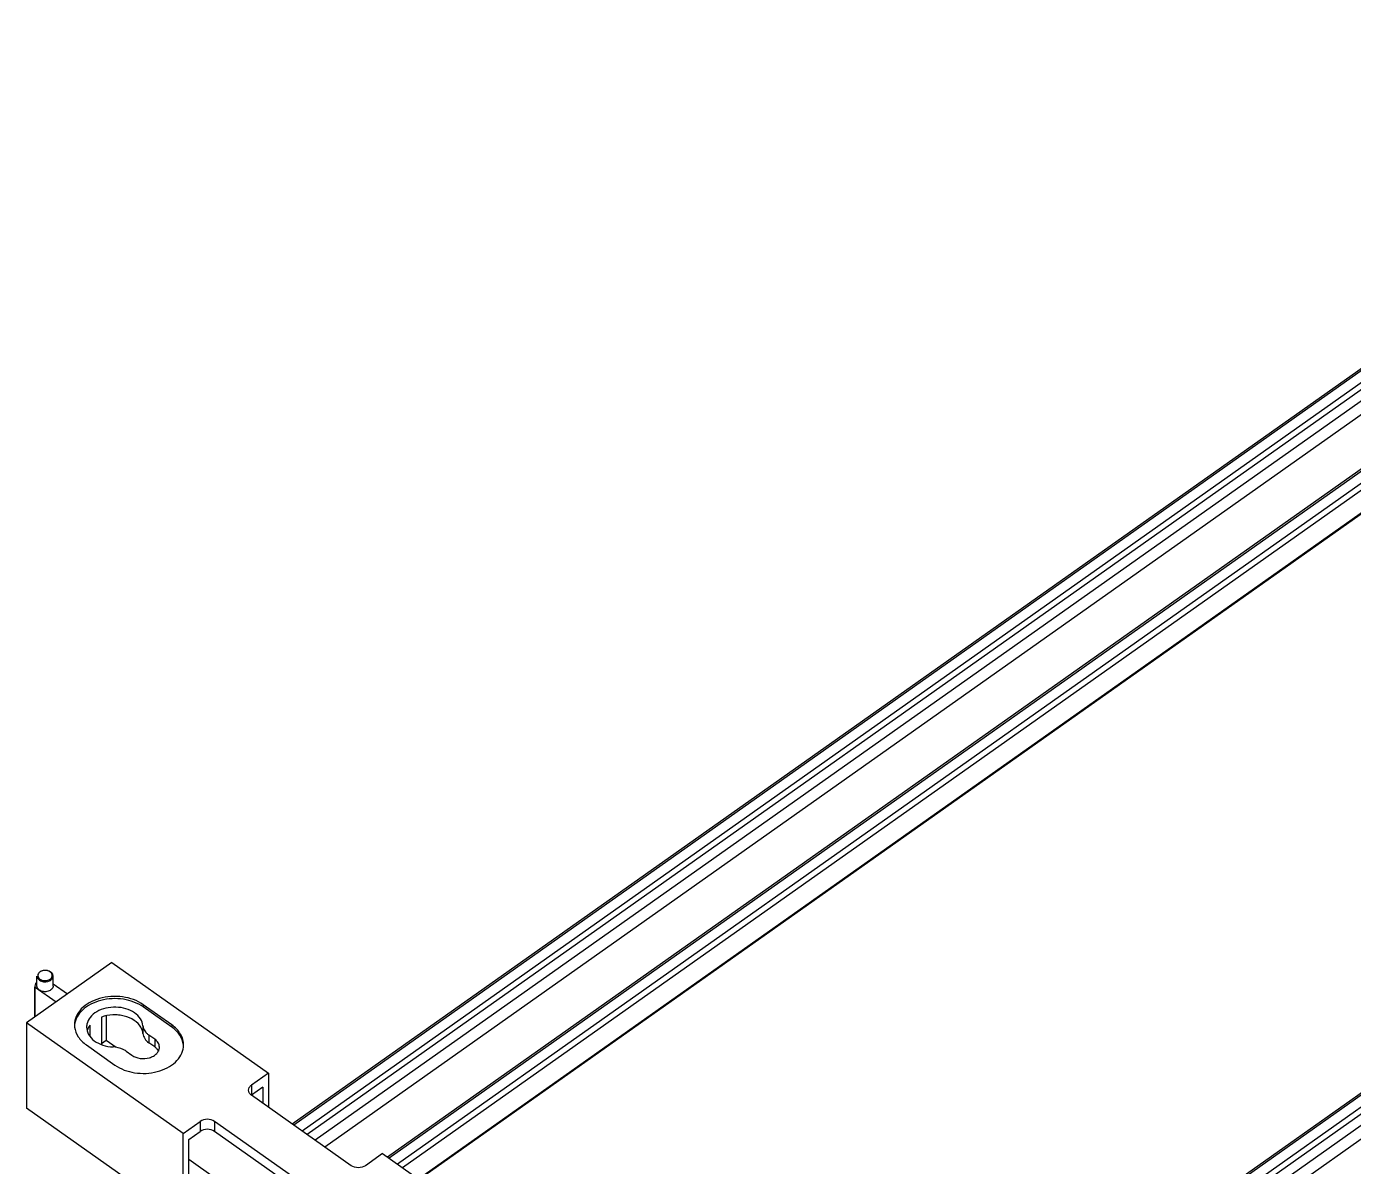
# Model space of a CAD drawing. Header units: millimetres. Extents: x 562 to 17351, y 2396 to 6995.
# Drawn here: x 8655 to 8984.5, y 3137.6 to 3420.8 of the extents above; entities that cross this region are included whole.
import ezdxf

# ---------------------------------------------------------------- set-up
doc = ezdxf.new("R2010")
doc.units = ezdxf.units.MM
doc.layers.add('02___PRT_ALL_AXES', color=7, linetype='Continuous')

msp = doc.modelspace()

# ---------------------------------------------------------------- linework, layer by layer
at = {"color": 7, "linetype": 'Continuous'}
for p, q in [((9106.6152, 3420.8499), (8720.968, 3148.1562)), ((9110.0209, 3418.0334), (8724.6625, 3145.5438)), ((9110.0209, 3415.205), (8726.6625, 3144.1296)), ((9107.5345, 3410.0326), (8729.0767, 3142.4225)), ((9123.1024, 3407.5082), (8744.6561, 3139.9062)), ((9123.1024, 3402.2834), (8748.3505, 3137.2938)), ((9123.1024, 3396.6266), (8752.3505, 3134.4654)), ((9123.1024, 3396.4018), (8752.5095, 3134.353)), ((9233.8944, 3330.8499), (8848.2472, 3058.1562)), ((9237.3002, 3328.0334), (8851.9417, 3055.5438)), ((9237.3002, 3325.205), (8853.9417, 3054.1296)), ((9234.8137, 3320.0326), (8856.3559, 3052.4225)), ((8676.2109, 3188.3042), (8715.1018, 3160.8042)), ((8657.0939, 3174.7865), (8657.0939, 3182.1879)), ((8683.9891, 3177.8042), (8683.9891, 3177.2385)), ((8691.0602, 3172.8042), (8683.9891, 3177.8042)), ((8691.0602, 3172.2385), (8683.9891, 3177.2385)), ((8654.9977, 3173.3042), (8654.9977, 3152.091)), ((8693.8886, 3145.8042), (8654.9977, 3173.3042)), ((8673.5888, 3174.6835), (8673.5888, 3167.9326)), ((8674.7967, 3175.0152), (8674.7967, 3168.9194)), ((8670.7604, 3169.9471), (8670.7604, 3172.6835)), ((8683.9043, 3172.5485), (8683.9043, 3170.6393)), ((8685.359, 3170.2699), (8685.359, 3168.3607)), ((8686.8175, 3169.2385), (8685.359, 3170.2699)), ((8691.0602, 3172.8042), (8691.0602, 3172.2385)), ((8669.847, 3167.8042), (8676.918, 3162.8042)), ((8674.7967, 3168.9194), (8673.5888, 3168.0653)), ((8677.2276, 3167.2006), (8674.7967, 3168.9194)), ((8686.8175, 3167.3294), (8685.359, 3168.3607)), ((8686.8175, 3169.2385), (8686.8175, 3167.3294)), ((8679.7021, 3166.2699), (8681.1607, 3165.2385)), ((8715.1018, 3160.8042), (8710.8592, 3157.8042)), ((8715.1018, 3160.8042), (8715.1018, 3152.3042)), ((8710.8592, 3157.8042), (8710.8592, 3155.3294)), ((8713.6876, 3157.3294), (8710.8592, 3155.3294)), ((8713.6876, 3157.3294), (8713.6876, 3153.3042)), ((8735.6079, 3137.8042), (8710.8592, 3155.3042)), ((8690.7652, 3126.7996), (8654.9977, 3152.091)), ((8693.8886, 3145.8042), (8698.1312, 3148.8042)), ((8698.1312, 3148.8042), (8698.1312, 3146.3294)), ((8701.6668, 3148.8042), (8701.6668, 3146.3294)), ((8726.4155, 3131.3042), (8701.6668, 3148.8042)), ((8693.8886, 3129.0082), (8693.8886, 3145.8042)), ((8695.3028, 3144.3294), (8698.1312, 3146.3294)), ((8695.3028, 3130.0082), (8695.3028, 3144.3294)), ((8726.4155, 3128.8294), (8701.6668, 3146.3294)), ((8743.3861, 3140.8042), (8739.1434, 3137.8042)), ((8743.3861, 3140.8042), (8842.381, 3070.8042)), ((8695.3028, 3139.4194), (8701.9576, 3134.7138))]:
    msp.add_line(p, q, dxfattribs=at)
for centre, radius, start, end in [((8659.534, 3184.0829), 2.2374, 105.30595, 107.916352), ((8659.5945, 3183.7948), 2.5322, 88.187048, 94.733288), ((8659.6385, 3184.0329), 2.2897, 73.648617, 76.644736), ((8671.924, 3172.8039), 5.0059, 179.99627, 186.345936), ((8673.4401, 3172.2382), 3.522, 171.719818, 179.994944), ((8673.4834, 3172.2316), 3.5658, 168.383303, 171.714182), ((8673.652, 3170.2821), 3.7393, 160.488768, 164.512939), ((8673.8611, 3170.2044), 3.9623, 153.069101, 160.439786), ((8687.2716, 3173.2131), 3.4953, 218.371804, 220.596356), ((8685.3743, 3165.0415), 2.6867, 35.824794, 38.314208), ((8688.9608, 3167.8057), 5.0283, 353.603226, 359.983329)]:
    msp.add_arc(centre, radius, start, end, dxfattribs=at)
for points, knots in [([(8657.594, 3184.9128), (8657.5939, 3184.7254), (8657.7151, 3184.3232), (8658.0079, 3184.0343), (8658.1797, 3183.9128)], [0, 0, 0, 0, 0.47100564, 1, 1, 1, 1]), ([(8657.931, 3185.5415), (8657.8458, 3185.3959), (8657.7422, 3185.0542), (8657.8456, 3184.7124), (8657.9311, 3184.5669)], [0, 0, 0, 0, 0.49999882, 1, 1, 1, 1]), ([(8658.8457, 3186.2118), (8658.7458, 3186.1795), (8658.392, 3186.0378), (8658.0712, 3185.7808), (8657.931, 3185.5415)], [0, 0, 0, 0, 0.27463203, 1, 1, 1, 1]), ([(8657.9311, 3184.5669), (8657.954, 3184.5278), (8658.0605, 3184.3699), (8658.2029, 3184.2378), (8658.3211, 3184.1542)], [0, 0, 0, 0, 0.23862245, 1, 1, 1, 1]), ([(8658.1797, 3183.9128), (8658.3525, 3183.7906), (8659.1495, 3183.4077), (8660.1447, 3183.4591), (8660.741, 3183.7543)], [0, 0, 0, 0, 0.2413032, 1, 1, 1, 1]), ([(8658.3211, 3184.1542), (8658.5893, 3183.9646), (8659.2568, 3183.7336), (8660.2618, 3183.803), (8661.1144, 3184.2309), (8661.3938, 3184.7978), (8661.3939, 3185.0542)], [0, 0, 0, 0, 0.26410397, 0.54347291, 0.7937769, 1, 1, 1, 1]), ([(8660.8667, 3185.9542), (8660.8246, 3185.984), (8660.6425, 3186.1001), (8660.4406, 3186.1838), (8660.2832, 3186.23)], [0, 0, 0, 0, 0.23917986, 1, 1, 1, 1]), ([(8661.0081, 3185.9128), (8660.9666, 3185.9422), (8660.7884, 3186.0572), (8660.5925, 3186.1439), (8660.4396, 3186.1944)], [0, 0, 0, 0, 0.24020887, 1, 1, 1, 1]), ([(8660.741, 3183.7543), (8660.9815, 3183.8734), (8661.402, 3184.1793), (8661.5937, 3184.6825), (8661.5939, 3184.9128)], [0, 0, 0, 0, 0.53816815, 1, 1, 1, 1]), ([(8661.2568, 3185.5415), (8661.2338, 3185.5806), (8661.1273, 3185.7385), (8660.9849, 3185.8707), (8660.8667, 3185.9542)], [0, 0, 0, 0, 0.23862245, 1, 1, 1, 1]), ([(8661.4064, 3185.5107), (8661.3814, 3185.5485), (8661.2686, 3185.7008), (8661.1256, 3185.8297), (8661.0081, 3185.9128)], [0, 0, 0, 0, 0.23964658, 1, 1, 1, 1]), ([(8661.3939, 3185.0542), (8661.394, 3185.1801), (8661.3563, 3185.3522), (8661.2791, 3185.5036), (8661.2568, 3185.5415)], [0, 0, 0, 0, 0.74099164, 1, 1, 1, 1]), ([(8661.5939, 3184.9128), (8661.5939, 3185.0684), (8661.5414, 3185.2822), (8661.4367, 3185.4649), (8661.4064, 3185.5107)], [0, 0, 0, 0, 0.73919897, 1, 1, 1, 1]), ([(8683.9891, 3177.8042), (8682.4994, 3178.8576), (8678.8006, 3180.1378), (8674.0144, 3179.8214), (8670.5877, 3178.4085), (8668.5702, 3176.8807), (8667.2385, 3174.9686), (8666.9182, 3173.5033), (8666.9181, 3172.8042)], [0, 0, 0, 0, 0.26248769, 0.54023248, 0.67133356, 0.79120024, 0.89942426, 1, 1, 1, 1]), ([(8683.9891, 3177.2385), (8682.5506, 3178.2557), (8678.9914, 3179.5228), (8674.3561, 3179.3044), (8670.9745, 3178.0424), (8668.9228, 3176.6425), (8667.483, 3174.8666), (8667.0238, 3173.4699), (8666.9485, 3172.7893)], [0, 0, 0, 0, 0.26016269, 0.53641673, 0.66796911, 0.78913787, 0.89888246, 1, 1, 1, 1]), ([(8683.9043, 3172.5485), (8683.8495, 3173.1656), (8683.3633, 3174.4537), (8681.8068, 3175.9312), (8679.6678, 3176.9077), (8677.1998, 3177.2914), (8674.6982, 3177.0464), (8672.4622, 3176.1948), (8670.7559, 3174.822), (8670.1179, 3173.5689), (8669.9907, 3172.9496)], [0, 0, 0, 0, 0.10448572, 0.22158082, 0.35352035, 0.49528837, 0.63811329, 0.77285649, 0.89336768, 1, 1, 1, 1]), ([(8683.3999, 3172.1982), (8683.0059, 3172.8815), (8681.7476, 3174.1117), (8679.7029, 3174.9547), (8677.8503, 3175.2712), (8675.9226, 3175.3108), (8674.479, 3175.0238), (8673.5888, 3174.6835)], [0, 0, 0, 0, 0.2181887, 0.46787507, 0.60120681, 0.73639884, 1, 1, 1, 1]), ([(8666.9488, 3172.2506), (8667.0432, 3171.401), (8667.728, 3169.6417), (8669.0673, 3168.3555), (8669.847, 3167.8042)], [0, 0, 0, 0, 0.47235674, 1, 1, 1, 1]), ([(8669.9181, 3172.2385), (8669.9182, 3171.6094), (8670.3064, 3170.2629), (8671.8163, 3168.6836), (8673.9642, 3167.6254), (8675.6195, 3167.3367), (8676.4797, 3167.2985)], [0, 0, 0, 0, 0.21062323, 0.44549479, 0.71176029, 1, 1, 1, 1]), ([(8683.9043, 3170.6393), (8683.8924, 3170.7731), (8683.8126, 3171.3167), (8683.6069, 3171.8393), (8683.3999, 3172.1982)], [0, 0, 0, 0, 0.24485025, 1, 1, 1, 1]), ([(8683.9043, 3172.5485), (8683.916, 3172.4164), (8684.0075, 3171.8744), (8684.2734, 3171.369), (8684.5312, 3171.0433)], [0, 0, 0, 0, 0.24197514, 1, 1, 1, 1]), ([(8683.9043, 3170.6393), (8683.9428, 3170.2053), (8684.2789, 3169.3007), (8684.9611, 3168.642), (8685.359, 3168.3607)], [0, 0, 0, 0, 0.4720715, 1, 1, 1, 1]), ([(8684.6175, 3170.9386), (8684.6701, 3170.8772), (8684.8956, 3170.6315), (8685.1528, 3170.4157), (8685.359, 3170.2699)], [0, 0, 0, 0, 0.24254584, 1, 1, 1, 1]), ([(8693.9891, 3167.8042), (8693.9891, 3168.2685), (8693.8538, 3169.2189), (8693.0477, 3171.0667), (8691.9192, 3172.1968), (8691.0602, 3172.8042)], [0, 0, 0, 0, 0.23243845, 0.47327434, 1, 1, 1, 1]), ([(8693.9586, 3167.7893), (8693.8645, 3168.6393), (8693.1804, 3170.4), (8691.8403, 3171.6869), (8691.0602, 3172.2385)], [0, 0, 0, 0, 0.47233338, 1, 1, 1, 1]), ([(8679.7021, 3166.2699), (8679.4832, 3166.4247), (8678.4986, 3166.9993), (8677.347, 3167.26), (8676.4797, 3167.2985)], [0, 0, 0, 0, 0.23592164, 1, 1, 1, 1]), ([(8676.918, 3162.8042), (8678.3558, 3161.7876), (8681.913, 3160.5208), (8686.5461, 3160.7377), (8689.927, 3161.9975), (8691.9791, 3163.3956), (8693.4203, 3165.1695), (8693.8815, 3166.5652), (8693.9578, 3167.2455)], [0, 0, 0, 0, 0.26012748, 0.53635848, 0.66791721, 0.78910478, 0.89887177, 1, 1, 1, 1]), ([(8681.1607, 3165.2385), (8681.7566, 3164.8172), (8683.2361, 3164.305), (8685.1506, 3164.4317), (8686.5212, 3164.9969), (8687.3282, 3165.608), (8687.8609, 3166.3728), (8687.989, 3166.9589), (8687.989, 3167.2385)], [0, 0, 0, 0, 0.26249798, 0.54023636, 0.67133521, 0.79120057, 0.89942289, 1, 1, 1, 1]), ([(8687.989, 3167.2385), (8687.989, 3167.6133), (8687.747, 3168.4177), (8687.1612, 3168.9955), (8686.8175, 3169.2385)], [0, 0, 0, 0, 0.47100309, 1, 1, 1, 1]), ([(8686.8175, 3167.3294), (8686.8818, 3167.2839), (8687.1242, 3167.1004), (8687.3426, 3166.8841), (8687.4823, 3166.7072)], [0, 0, 0, 0, 0.25879886, 1, 1, 1, 1]), ([(8710.1271, 3156.5542), (8710.1271, 3156.7884), (8710.2783, 3157.2912), (8710.6444, 3157.6524), (8710.8592, 3157.8042)], [0, 0, 0, 0, 0.47100726, 1, 1, 1, 1]), ([(8710.8592, 3155.3042), (8710.6444, 3155.4561), (8710.2783, 3155.8172), (8710.1271, 3156.32), (8710.1271, 3156.5542)], [0, 0, 0, 0, 0.52899274, 1, 1, 1, 1])]:
    msp.add_open_spline(points, degree=3, knots=knots, dxfattribs=at)
for points in [[(8659.3856, 3186.3184), (8659.2364, 3186.306), (8659.0877, 3186.2805), (8658.9433, 3186.241)], [(8660.1674, 3186.2607), (8660.0062, 3186.299), (8659.8402, 3186.3205), (8659.6746, 3186.3257)], [(8670.7604, 3172.6835), (8670.5966, 3172.4691), (8670.4505, 3172.2396), (8670.3285, 3171.999)], [(8687.5527, 3166.6141), (8687.6257, 3166.5129), (8687.6916, 3166.4062), (8687.7486, 3166.2953)], [(8701.6668, 3148.8042), (8701.1655, 3149.1587), (8699.899, 3149.4851), (8698.6326, 3149.1587), (8698.1312, 3148.8042)], [(8701.6668, 3146.3294), (8701.1655, 3146.6838), (8699.899, 3147.0102), (8698.6326, 3146.6838), (8698.1312, 3146.3294)], [(8739.1434, 3137.8042), (8738.6421, 3137.4497), (8737.3757, 3137.1234), (8736.1092, 3137.4497), (8735.6079, 3137.8042)]]:
    msp.add_open_spline(points, degree=3, dxfattribs=at)
at = {"layer": '02___PRT_ALL_AXES', "color": 7, "linetype": 'Continuous'}
for p, q in [((9102.2642, 3417.2557), (8721.334, 3147.8974)), ((9104.3855, 3415.7557), (8723.4554, 3146.3974)), ((9119.9419, 3404.7557), (8745.0221, 3139.6474)), ((9122.0632, 3403.2557), (8747.1434, 3138.1474)), ((9229.5434, 3327.2557), (8848.6133, 3057.8974)), ((9231.6647, 3325.7557), (8850.7346, 3056.3974)), ((8676.2109, 3188.3042), (8654.9977, 3173.3042)), ((8657.5939, 3182.4379), (8657.5939, 3184.9128)), ((8661.5939, 3182.4379), (8661.5939, 3184.9128)), ((8657.0946, 3182.4379), (8657.1191, 3182.1879)), ((8657.1191, 3174.8042), (8657.1191, 3182.1879)), ((8657.1191, 3182.1879), (8662.3401, 3178.4961)), ((8661.5939, 3183.0237), (8665.1685, 3180.4961))]:
    msp.add_line(p, q, dxfattribs=at)
for points, knots in [([(8657.3724, 3183.2487), (8657.3278, 3183.1876), (8657.1733, 3182.944), (8657.0941, 3182.6507), (8657.0941, 3182.4379)], [0, 0, 0, 0, 0.26222228, 1, 1, 1, 1]), ([(8658.1797, 3181.4379), (8658.0079, 3181.5594), (8657.7151, 3181.8483), (8657.5938, 3182.2505), (8657.5939, 3182.4379)], [0, 0, 0, 0, 0.52892375, 1, 1, 1, 1]), ([(8661.5939, 3182.4379), (8661.5939, 3182.2981), (8661.5298, 3182.005), (8661.1587, 3181.4729), (8660.3358, 3181.0426), (8659.2194, 3180.972), (8658.4777, 3181.2272), (8658.1797, 3181.4379)], [0, 0, 0, 0, 0.10079396, 0.20924808, 0.45859953, 0.73690187, 1, 1, 1, 1])]:
    msp.add_open_spline(points, degree=3, knots=knots, dxfattribs=at)
msp.add_open_spline([(8657.5699, 3183.4755), (8657.4981, 3183.4055), (8657.4315, 3183.3297), (8657.3724, 3183.2487)], degree=3, dxfattribs=at)

doc.saveas('drawing.dxf')
